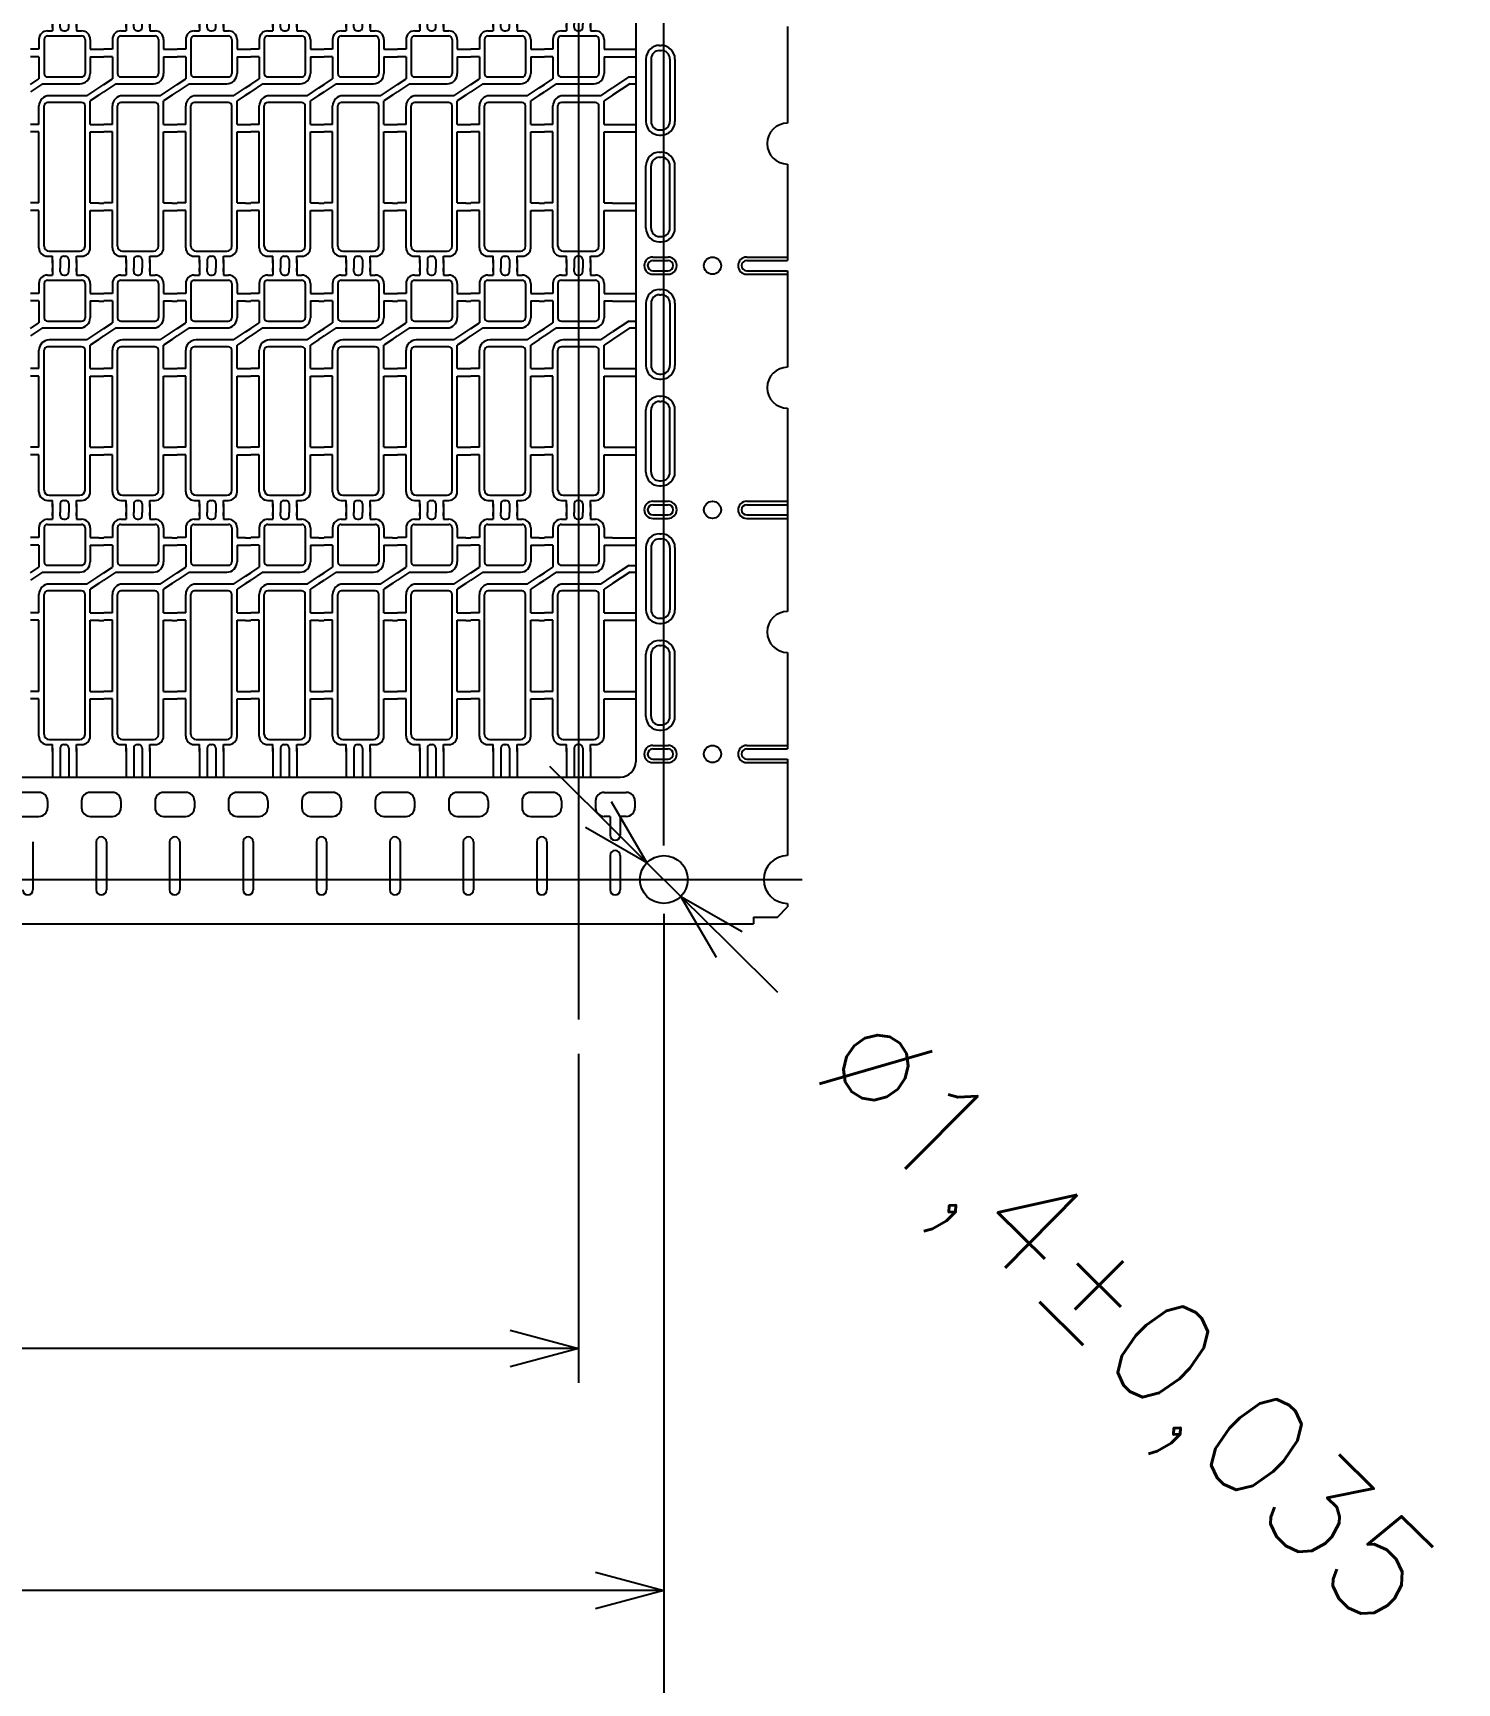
# Model space of a CAD drawing. Header units: millimetres. Extents: x -992 to 1678, y 128 to 1331.
# Drawn here: x -678.65 to -636.95, y 1184.92 to 1233.23 of the extents above; entities that cross this region are included whole.
import ezdxf

# ---------------------------------------------------------------- set-up
doc = ezdxf.new("R2010")
doc.units = ezdxf.units.MM
doc.header["$PDMODE"] = 3
doc.header["$PDSIZE"] = -1
doc.linetypes.add('CENTER', pattern=[10.16, 6.35, -1.27, 1.27, -1.27])
doc.linetypes.add('HIDDEN', pattern=[1.905, 1.27, -0.635])
doc.layers.get('DEFPOINTS').update_dxf_attribs({"color": 10})
for name, color, linetype in [('1', 3, 'Continuous'), ('3', 3, 'Continuous'), ('b etching', 1, 'Continuous'), ('CEN', 8, 'CENTER'), ('DIM', 7, 'Continuous'), ('HID', 1, 'HIDDEN')]:
    doc.layers.add(name, color=color, linetype=linetype)
doc.styles.add('SIMPLEX', font='simplex')
doc.styles.get("Standard").update_dxf_attribs({"font": 'txt.shx', "bigfont": 'chineset.shx'})
doc.dimstyles.new('ISO-25', dxfattribs={"dimtxt": 2.5, "dimasz": 2.5, "dimexe": 1.25, "dimexo": 0.625, "dimtad": 1, "dimtxsty": 'Standard', "dimcen": 2.5, "dimadec": 0, "dimazin": 0, "dimtfac": 1, "dimtmove": 0, "dimatfit": 3, "dimfxl": 1, "dimarcsym": 0})

# ---------------------------------------------------------------- blocks, each defined once
blk = doc.blocks.new('_OPEN30')
at = {"color": 0, "linetype": 'ByBlock'}
for p, q in [((-1, 0.268), (0, 0)), ((0, 0), (-1, -0.268)), ((0, 0), (-1, 0))]:
    blk.add_line(p, q, dxfattribs=at)
blk = doc.blocks.new('*D109')
at = {"layer": 'DEFPOINTS', "color": 0, "transparency": 16777216}
for p in [(-714.624, 1208.444), (-660.174, 1208.444), (-660.174, 1187.624)]:
    blk.add_point(p, dxfattribs=at)
at = {"layer": 'DIM', "color": 0, "lineweight": -2, "transparency": 16777216}
for p, q in [((-714.624, 1207.444), (-714.624, 1186.624)), ((-660.174, 1207.444), (-660.174, 1186.624)), ((-712.624, 1187.624), (-694.899, 1187.624)), ((-662.174, 1187.624), (-679.899, 1187.624))]:
    blk.add_line(p, q, dxfattribs=at)
at = {"layer": 'DIM', "color": 0, "lineweight": -2, "transparency": 16777216, "xscale": 2, "yscale": 2, "zscale": 2, "rotation": 180}
blk.add_blockref('_OPEN30', (-714.624, 1187.624), dxfattribs=at)
at = {"layer": 'DIM', "color": 0, "lineweight": -2, "transparency": 16777216, "xscale": 2, "yscale": 2, "zscale": 2}
blk.add_blockref('_OPEN30', (-660.174, 1187.624), dxfattribs=at)
at = {"layer": 'DIM', "color": 0, "transparency": 16777216, "insert": (-687.399, 1187.624), "char_height": 3, "attachment_point": 5, "style": 'SIMPLEX'}
blk.add_mtext('54,45', dxfattribs=at)
blk = doc.blocks.new('*D111')
at = {"layer": 'DEFPOINTS', "color": 0, "transparency": 16777216}
for p in [(-712.124, 1204.344), (-662.674, 1204.344), (-662.674, 1194.711)]:
    blk.add_point(p, dxfattribs=at)
at = {"layer": 'DIM', "color": 0, "lineweight": -2, "transparency": 16777216}
for p, q in [((-712.124, 1203.344), (-712.124, 1193.711)), ((-662.674, 1203.344), (-662.674, 1193.711)), ((-710.124, 1194.711), (-694.899, 1194.711)), ((-664.674, 1194.711), (-679.899, 1194.711))]:
    blk.add_line(p, q, dxfattribs=at)
at = {"layer": 'DIM', "color": 0, "lineweight": -2, "transparency": 16777216, "xscale": 2, "yscale": 2, "zscale": 2, "rotation": 180}
blk.add_blockref('_OPEN30', (-712.124, 1194.711), dxfattribs=at)
at = {"layer": 'DIM', "color": 0, "lineweight": -2, "transparency": 16777216, "xscale": 2, "yscale": 2, "zscale": 2}
blk.add_blockref('_OPEN30', (-662.674, 1194.711), dxfattribs=at)
at = {"layer": 'DIM', "color": 0, "transparency": 16777216, "insert": (-687.399, 1194.711), "char_height": 3, "attachment_point": 5, "style": 'SIMPLEX'}
blk.add_mtext('49,45', dxfattribs=at)
blk = doc.blocks.new('*D120')
at = {"layer": 'DEFPOINTS', "color": 0, "transparency": 16777216}
for p in [(-660.174, 1292.825), (-718.249, 1270.144), (-660.174, 1208.444)]:
    blk.add_point(p, dxfattribs=at)
at = {"layer": 'DIM', "color": 0, "lineweight": -2, "transparency": 16777216}
for p, q in [((-718.249, 1271.144), (-718.249, 1293.825)), ((-660.174, 1209.444), (-660.174, 1293.825)), ((-716.249, 1292.825), (-698.14, 1292.825)), ((-662.174, 1292.825), (-680.283, 1292.825))]:
    blk.add_line(p, q, dxfattribs=at)
at = {"layer": 'DIM', "color": 0, "lineweight": -2, "transparency": 16777216, "xscale": 2, "yscale": 2, "zscale": 2, "rotation": 180}
blk.add_blockref('_OPEN30', (-718.249, 1292.825), dxfattribs=at)
at = {"layer": 'DIM', "color": 0, "lineweight": -2, "transparency": 16777216, "xscale": 2, "yscale": 2, "zscale": 2}
blk.add_blockref('_OPEN30', (-660.174, 1292.825), dxfattribs=at)
at = {"layer": 'DIM', "color": 0, "transparency": 16777216, "insert": (-689.211, 1292.825), "char_height": 3, "attachment_point": 5, "style": 'SIMPLEX'}
blk.add_mtext('58,075', dxfattribs=at)
blk = doc.blocks.new('*D122')
at = {"layer": 'DEFPOINTS', "color": 0, "transparency": 16777216}
for p in [(-899.724, 1208.444), (-660.174, 1208.444), (-899.724, 1170.747)]:
    blk.add_point(p, dxfattribs=at)
at = {"layer": 'DIM', "color": 0, "lineweight": -2, "transparency": 16777216}
for p, q in [((-899.724, 1207.444), (-899.724, 1169.747)), ((-660.174, 1207.444), (-660.174, 1169.747)), ((-897.724, 1170.747), (-788.877, 1170.747)), ((-662.174, 1170.747), (-771.02, 1170.747))]:
    blk.add_line(p, q, dxfattribs=at)
at = {"layer": 'DIM', "color": 0, "lineweight": -2, "transparency": 16777216, "xscale": 2, "yscale": 2, "zscale": 2, "rotation": 180}
blk.add_blockref('_OPEN30', (-899.724, 1170.747), dxfattribs=at)
at = {"layer": 'DIM', "color": 0, "lineweight": -2, "transparency": 16777216, "xscale": 2, "yscale": 2, "zscale": 2}
blk.add_blockref('_OPEN30', (-660.174, 1170.747), dxfattribs=at)
at = {"layer": 'DIM', "color": 0, "transparency": 16777216, "insert": (-779.949, 1170.747), "char_height": 3, "attachment_point": 5, "style": 'SIMPLEX'}
blk.add_mtext('239,55', dxfattribs=at)
blk = doc.blocks.new('*D129')
at = {"layer": 'DEFPOINTS', "color": 0, "transparency": 16777216}
for p in [(-660.671, 1208.937), (-659.676, 1207.951)]:
    blk.add_point(p, dxfattribs=at)
at = {"layer": 'DIM', "color": 0, "lineweight": -2, "transparency": 16777216}
for p, q in [((-662.092, 1210.344), (-663.513, 1211.752)), ((-660.671, 1208.937), (-659.676, 1207.951)), ((-656.835, 1205.136), (-658.256, 1206.544))]:
    blk.add_line(p, q, dxfattribs=at)
at = {"layer": 'DIM', "color": 0, "lineweight": -2, "transparency": 16777216, "xscale": 2, "yscale": 2, "zscale": 2}
for p, rotation in [((-660.671, 1208.937), 315.2677615486787), ((-659.676, 1207.951), 135.2677615486787)]:
    blk.add_blockref('_OPEN30', p, dxfattribs=dict(at, rotation=rotation))
at = {"layer": 'DIM', "color": 0, "transparency": 16777216, "insert": (-646.889, 1195.283), "char_height": 3, "attachment_point": 5, "rotation": 315.2678, "style": 'SIMPLEX'}
blk.add_mtext('∅1,4±0,035', dxfattribs=at)
blk = doc.blocks.new('e2')
at = {"layer": 'b etching', "linetype": 'ByBlock'}
for p, q in [((-947.308, 906.131), (-947.308, 905.131)), ((-947.208, 906.231), (-946.208, 906.231)), ((-946.108, 906.131), (-946.108, 905.131)), ((-947.208, 905.031), (-946.208, 905.031)), ((-947.308, 900.081), (-947.308, 904.181)), ((-946.208, 904.281), (-947.208, 904.281)), ((-946.108, 900.081), (-946.108, 904.181)), ((-947.158, 899.931), (-946.258, 899.931))]:
    blk.add_line(p, q, dxfattribs=at)
for centre, radius, start, end in [((-947.208, 906.131), 0.1, 90, 180), ((-946.208, 906.131), 0.1, 360, 90), ((-947.208, 905.131), 0.1, 180, 270), ((-946.208, 905.131), 0.1, 270, 360), ((-947.208, 904.181), 0.1, 90, 180), ((-946.208, 904.181), 0.1, 0, 90), ((-947.158, 900.081), 0.15, 180, 270), ((-946.258, 900.081), 0.15, 270, 0)]:
    blk.add_arc(centre, radius, start, end, dxfattribs=at)
blk = doc.blocks.new('e1')
at = {"layer": '1', "linetype": 'ByBlock'}
for p, q in [((-947.208, 906.381), (-947.058, 906.381)), ((-946.833, 906.481), (-946.833, 906.581)), ((-946.733, 906.381), (-946.683, 906.381)), ((-946.583, 906.481), (-946.583, 906.581)), ((-947.708, 904.814), (-947.458, 904.981)), ((-947.358, 904.831), (-947.708, 904.597)), ((-946.058, 904.481), (-945.708, 904.714)), ((-945.708, 904.497), (-945.958, 904.331)), ((-947.208, 899.781), (-947.058, 899.781)), ((-946.833, 899.681), (-946.833, 899.581)), ((-946.733, 899.781), (-946.683, 899.781)), ((-946.583, 899.681), (-946.583, 899.581))]:
    blk.add_line(p, q, dxfattribs=at)
at = {"layer": '1'}
for p, q in [((-947.058, 906.581), (-947.058, 906.481)), ((-947.058, 906.481), (-947.058, 906.581)), ((-947.058, 906.581), (-947.058, 906.381)), ((-946.358, 906.581), (-946.358, 906.481)), ((-946.358, 906.481), (-946.358, 906.581)), ((-946.358, 906.581), (-946.358, 906.381)), ((-946.358, 906.381), (-946.208, 906.381)), ((-947.458, 906.131), (-947.458, 905.841)), ((-945.958, 906.131), (-945.958, 905.841)), ((-947.458, 905.841), (-947.708, 905.841)), ((-947.458, 905.621), (-947.708, 905.621)), ((-947.458, 905.621), (-947.458, 904.981)), ((-945.958, 905.841), (-945.708, 905.841)), ((-945.958, 905.621), (-945.958, 905.131)), ((-945.958, 905.621), (-945.708, 905.621)), ((-947.358, 904.831), (-946.258, 904.831)), ((-946.058, 904.481), (-947.158, 904.481)), ((-947.458, 903.641), (-947.458, 904.181)), ((-945.958, 903.641), (-945.958, 904.331)), ((-947.458, 903.641), (-947.708, 903.641)), ((-945.958, 903.641), (-945.708, 903.641)), ((-947.458, 903.421), (-947.708, 903.421)), ((-947.458, 901.341), (-947.458, 903.421)), ((-945.958, 901.341), (-945.958, 903.421)), ((-945.958, 903.421), (-945.708, 903.421)), ((-947.458, 901.341), (-947.708, 901.341)), ((-947.458, 901.121), (-947.708, 901.121)), ((-947.458, 900.031), (-947.458, 901.121)), ((-945.958, 901.341), (-945.708, 901.341)), ((-945.958, 900.031), (-945.958, 901.121)), ((-945.958, 901.121), (-945.708, 901.121)), ((-947.058, 899.581), (-947.058, 899.781)), ((-947.058, 899.581), (-947.058, 899.681)), ((-947.058, 899.681), (-947.058, 899.581)), ((-946.358, 899.781), (-946.208, 899.781)), ((-946.358, 899.581), (-946.358, 899.781)), ((-946.358, 899.581), (-946.358, 899.681)), ((-946.358, 899.681), (-946.358, 899.581))]:
    blk.add_line(p, q, dxfattribs=at)
for centre, radius, start, end in [((-947.208, 906.131), 0.25, 90, 180), ((-946.208, 906.131), 0.25, 0, 90), ((-946.258, 905.131), 0.3, 270, 0), ((-947.158, 904.181), 0.3, 90, 180), ((-947.208, 900.031), 0.25, 180, 270), ((-946.208, 900.031), 0.25, 270, 0)]:
    blk.add_arc(centre, radius, start, end, dxfattribs=at)
at = {"layer": '1', "linetype": 'ByBlock'}
for centre, start, end in [((-946.733, 906.481), 180, 270), ((-946.683, 906.481), 270, 0), ((-946.733, 899.681), 90, 180), ((-946.683, 899.681), 0, 90)]:
    blk.add_arc(centre, 0.1, start, end, dxfattribs=at)
blk = doc.blocks.new('TOP')
at = {"layer": '1', "linetype": 'ByBlock'}
for p, q in [((-895.149, 911.326), (-894.999, 911.326)), ((-895.149, 911.106), (-894.999, 911.106)), ((-895.149, 910.2), (-894.999, 910.3)), ((-895.149, 909.983), (-894.999, 910.083)), ((-895.149, 909.126), (-894.999, 909.126)), ((-895.149, 908.906), (-894.999, 908.906)), ((-895.149, 906.826), (-894.999, 906.826)), ((-895.149, 906.606), (-894.999, 906.606)), ((-896.499, 905.066), (-896.499, 904.916)), ((-896.274, 905.066), (-896.274, 904.916)), ((-896.024, 905.066), (-896.024, 904.916)), ((-895.799, 905.066), (-895.799, 904.916))]:
    blk.add_line(p, q, dxfattribs=at)
blk = doc.blocks.new('111')
at = {"layer": '1', "linetype": 'ByBlock'}
for p, q in [((-415.593, 929.351), (-415.593, 930.101)), ((-415.368, 929.351), (-415.368, 930.101)), ((-415.368, 930.101), (-415.118, 930.101)), ((-415.118, 929.351), (-415.118, 930.101)), ((-414.893, 930.101), (-413.443, 930.101)), ((-414.893, 929.351), (-414.893, 930.101))]:
    blk.add_line(p, q, dxfattribs=at)
blk = doc.blocks.new('222')
at = {"layer": '1', "linetype": 'ByBlock'}
for p, q in [((-364.793, 928.391), (-364.118, 928.391)), ((-364.118, 928.391), (-364.118, 927.801)), ((-364.318, 927.801), (-364.793, 927.485)), ((-364.318, 927.801), (-364.118, 927.801)), ((-364.293, 927.601), (-364.793, 927.268)), ((-364.293, 927.601), (-364.118, 927.601)), ((-364.118, 927.601), (-364.118, 926.411)), ((-364.793, 926.411), (-364.118, 926.411)), ((-364.793, 926.191), (-364.118, 926.191)), ((-364.118, 926.191), (-364.118, 924.111)), ((-364.793, 924.111), (-364.118, 924.111)), ((-364.793, 923.891), (-364.118, 923.891)), ((-364.118, 923.891), (-364.118, 921.461)), ((-366.143, 922.351), (-366.143, 922.201)), ((-365.918, 922.351), (-365.918, 922.201)), ((-365.668, 922.351), (-365.668, 922.201)), ((-365.443, 922.351), (-365.443, 922.201)), ((-364.793, 921.461), (-364.118, 921.461))]:
    blk.add_line(p, q, dxfattribs=at)

msp = doc.modelspace()

# ---------------------------------------------------------------- linework, layer by layer
at = {"layer": '1', "linetype": 'ByBlock'}
for p, q in [((-656.5486804, 1233.41894821), (-656.5486804, 1230.59394821)), ((-656.5486804, 1229.39394821), (-656.5486804, 1226.56894821)), ((-656.5486804, 1226.26894821), (-656.5486804, 1223.44394821)), ((-656.5486804, 1222.24394821), (-656.5486804, 1216.29394821)), ((-661.6736804, 1218.23394821), (-660.9986804, 1218.23394821)), ((-660.9986804, 1218.23394821), (-660.9986804, 1217.64394821)), ((-661.1986804, 1217.64394821), (-661.6736804, 1217.32728155)), ((-661.1986804, 1217.64394821), (-660.9986804, 1217.64394821)), ((-661.1736804, 1217.44394821), (-661.6736804, 1217.11061488)), ((-661.1736804, 1217.44394821), (-660.9986804, 1217.44394821)), ((-660.9986804, 1217.44394821), (-660.9986804, 1216.25394821)), ((-661.6736804, 1216.25394821), (-660.9986804, 1216.25394821)), ((-661.6736804, 1216.03394821), (-660.9986804, 1216.03394821)), ((-660.9986804, 1216.03394821), (-660.9986804, 1213.95394821)), ((-656.5486804, 1215.09394821), (-656.5486804, 1212.26894821)), ((-661.6736804, 1213.95394821), (-660.9986804, 1213.95394821)), ((-661.6736804, 1213.73394821), (-660.9986804, 1213.73394821)), ((-660.9986804, 1213.73394821), (-660.9986804, 1211.89394821)), ((-663.0236804, 1212.19394821), (-663.0236804, 1212.04394821)), ((-662.7986804, 1212.19394821), (-662.7986804, 1212.04394821)), ((-662.5486804, 1212.19394821), (-662.5486804, 1212.04394821)), ((-662.3236804, 1212.19394821), (-662.3236804, 1212.04394821)), ((-656.5486804, 1211.96894821), (-656.5486804, 1209.14394821)), ((-662.3236804, 1211.44394821), (-661.4486804, 1211.44394821)), ((-678.4736804, 1210.99394821), (-679.1236804, 1210.99394821)), ((-676.3236804, 1210.99394821), (-676.9736804, 1210.99394821)), ((-674.1736804, 1210.99394821), (-674.8236804, 1210.99394821)), ((-672.0236804, 1210.99394821), (-672.6736804, 1210.99394821)), ((-669.8736804, 1210.99394821), (-670.5236804, 1210.99394821)), ((-667.7236804, 1210.99394821), (-668.3736804, 1210.99394821)), ((-665.5736804, 1210.99394821), (-666.2236804, 1210.99394821)), ((-663.4236804, 1210.99394821), (-664.0736804, 1210.99394821)), ((-661.9236804, 1210.99394821), (-661.2736804, 1210.99394821)), ((-678.2236804, 1210.74394821), (-678.2236804, 1210.54394821)), ((-677.2236804, 1210.74394821), (-677.2236804, 1210.54394821)), ((-676.0736804, 1210.74394821), (-676.0736804, 1210.54394821)), ((-675.0736804, 1210.74394821), (-675.0736804, 1210.54394821)), ((-673.9236804, 1210.74394821), (-673.9236804, 1210.54394821)), ((-672.9236804, 1210.74394821), (-672.9236804, 1210.54394821)), ((-671.7736804, 1210.74394821), (-671.7736804, 1210.54394821)), ((-670.7736804, 1210.74394821), (-670.7736804, 1210.54394821)), ((-669.6236804, 1210.74394821), (-669.6236804, 1210.54394821)), ((-668.6236804, 1210.74394821), (-668.6236804, 1210.54394821)), ((-667.4736804, 1210.74394821), (-667.4736804, 1210.54394821)), ((-666.4736804, 1210.74394821), (-666.4736804, 1210.54394821)), ((-665.3236804, 1210.74394821), (-665.3236804, 1210.54394821)), ((-664.3236804, 1210.74394821), (-664.3236804, 1210.54394821)), ((-663.1736804, 1210.74394821), (-663.1736804, 1210.54394821)), ((-662.1736804, 1210.74394821), (-662.1736804, 1210.54394821)), ((-661.0236804, 1210.74394821), (-661.0236804, 1210.54394821)), ((-656.8486804, 1207.34394821), (-656.5486804, 1207.64394821)), ((-656.5486804, 1207.74394821), (-656.5486804, 1207.64394821)), ((-687.3986804, 1207.14394821), (-657.5486804, 1207.14394821)), ((-662.0486804, 1207.14394821), (-657.5486804, 1207.14394821))]:
    msp.add_line(p, q, dxfattribs=at)
at = {"layer": '1'}
for p, q in [((-660.2986804, 1232.71894821), (-660.2486804, 1232.71894821)), ((-660.5486804, 1232.46894821), (-660.5486804, 1230.64394821)), ((-659.9986804, 1232.46894821), (-659.9986804, 1230.64394821)), ((-660.2986804, 1230.39394821), (-660.2486804, 1230.39394821)), ((-660.5486804, 1227.51894821), (-660.5486804, 1229.34394821)), ((-660.2986804, 1229.59394821), (-660.2486804, 1229.59394821)), ((-659.9986804, 1227.51894821), (-659.9986804, 1229.34394821)), ((-660.2986804, 1227.26894821), (-660.2486804, 1227.26894821)), ((-660.4986804, 1226.56894821), (-660.0486804, 1226.56894821)), ((-660.4986804, 1226.56894821), (-660.0486804, 1226.56894821)), ((-660.4986804, 1226.26894821), (-660.0486804, 1226.26894821)), ((-660.4986804, 1226.26894821), (-660.0486804, 1226.26894821)), ((-657.7486804, 1226.56894821), (-656.5486804, 1226.56894821)), ((-657.7486804, 1226.26894821), (-656.5486804, 1226.26894821)), ((-660.5486804, 1225.31894821), (-660.5486804, 1223.49394821)), ((-660.2986804, 1225.56894821), (-660.2486804, 1225.56894821)), ((-659.9986804, 1225.31894821), (-659.9986804, 1223.49394821)), ((-660.2986804, 1223.24394821), (-660.2486804, 1223.24394821)), ((-660.2986804, 1222.44394821), (-660.2486804, 1222.44394821)), ((-660.5486804, 1220.36894821), (-660.5486804, 1222.19394821)), ((-659.9986804, 1220.36894821), (-659.9986804, 1222.19394821)), ((-660.2986804, 1220.11894821), (-660.2486804, 1220.11894821)), ((-660.4986804, 1219.41894821), (-660.0486804, 1219.41894821)), ((-660.4986804, 1219.41894821), (-660.0486804, 1219.41894821)), ((-660.4986804, 1219.11894821), (-660.0486804, 1219.11894821)), ((-660.4986804, 1219.11894821), (-660.0486804, 1219.11894821)), ((-657.7486804, 1219.41894821), (-656.5486804, 1219.41894821)), ((-657.7486804, 1219.11894821), (-656.5486804, 1219.11894821)), ((-660.5486804, 1218.16894821), (-660.5486804, 1216.34394821)), ((-660.2986804, 1218.41894821), (-660.2486804, 1218.41894821)), ((-659.9986804, 1218.16894821), (-659.9986804, 1216.34394821)), ((-660.2986804, 1216.09394821), (-660.2486804, 1216.09394821)), ((-660.2986804, 1215.29394821), (-660.2486804, 1215.29394821)), ((-660.5486804, 1213.21894821), (-660.5486804, 1215.04394821)), ((-659.9986804, 1213.21894821), (-659.9986804, 1215.04394821)), ((-660.2986804, 1212.96894821), (-660.2486804, 1212.96894821)), ((-660.4986804, 1212.26894821), (-660.0486804, 1212.26894821)), ((-660.4986804, 1212.26894821), (-660.0486804, 1212.26894821)), ((-657.7486804, 1212.26894821), (-656.5486804, 1212.26894821)), ((-660.4986804, 1211.96894821), (-660.0486804, 1211.96894821)), ((-660.4986804, 1211.96894821), (-660.0486804, 1211.96894821)), ((-657.7486804, 1211.96894821), (-656.5486804, 1211.96894821)), ((-679.1236804, 1210.29394821), (-678.4736804, 1210.29394821)), ((-676.9736804, 1210.29394821), (-676.3236804, 1210.29394821)), ((-674.8236804, 1210.29394821), (-674.1736804, 1210.29394821)), ((-672.6736804, 1210.29394821), (-672.0236804, 1210.29394821)), ((-670.5236804, 1210.29394821), (-669.8736804, 1210.29394821)), ((-668.3736804, 1210.29394821), (-667.7236804, 1210.29394821)), ((-666.2236804, 1210.29394821), (-665.5736804, 1210.29394821)), ((-664.0736804, 1210.29394821), (-663.4236804, 1210.29394821)), ((-661.7486804, 1210.29394821), (-661.9236804, 1210.29394821)), ((-661.7486804, 1210.29394821), (-661.7486804, 1209.74394821)), ((-661.2736804, 1210.29394821), (-661.4486804, 1210.29394821)), ((-661.4486804, 1210.29394821), (-661.4486804, 1209.74394821)), ((-678.6486804, 1209.54394821), (-678.6486804, 1208.14394821)), ((-676.7986804, 1209.54394821), (-676.7986804, 1208.14394821)), ((-676.4986804, 1209.54394821), (-676.4986804, 1208.14394821)), ((-674.6486804, 1209.54394821), (-674.6486804, 1208.14394821)), ((-674.3486804, 1209.54394821), (-674.3486804, 1208.14394821)), ((-672.4986804, 1209.54394821), (-672.4986804, 1208.14394821)), ((-672.1986804, 1209.54394821), (-672.1986804, 1208.14394821)), ((-670.3486804, 1209.54394821), (-670.3486804, 1208.14394821)), ((-670.0486804, 1209.54394821), (-670.0486804, 1208.14394821)), ((-668.1986804, 1209.54394821), (-668.1986804, 1208.14394821)), ((-667.8986804, 1209.54394821), (-667.8986804, 1208.14394821)), ((-666.0486804, 1209.54394821), (-666.0486804, 1208.14394821)), ((-665.7486804, 1209.54394821), (-665.7486804, 1208.14394821)), ((-663.8986804, 1209.54394821), (-663.8986804, 1208.14394821)), ((-663.5986804, 1209.54394821), (-663.5986804, 1208.14394821)), ((-661.7486804, 1209.14394821), (-661.7486804, 1208.14394821)), ((-661.4486804, 1209.14394821), (-661.4486804, 1208.14394821)), ((-657.5486804, 1207.34394821), (-656.8486804, 1207.34394821)), ((-657.5486804, 1207.34394821), (-657.5486804, 1207.14394821)), ((-657.5486804, 1207.34394821), (-656.8486804, 1207.34394821)), ((-657.5486804, 1207.34394821), (-657.5486804, 1207.14394821))]:
    msp.add_line(p, q, dxfattribs=at)
for centre, radius in [((-658.7486804, 1226.41894821), 0.25), ((-658.7486804, 1226.41894821), 0.25), ((-658.7486804, 1219.26894821), 0.25), ((-658.7486804, 1219.26894821), 0.25), ((-658.7486804, 1212.11894821), 0.25), ((-658.7486804, 1212.11894821), 0.25), ((-660.1736804, 1208.44394821), 0.7)]:
    msp.add_circle(centre, radius, dxfattribs=at)
for centre, radius, start, end in [((-660.2986804, 1232.46894821), 0.25, 90, 180), ((-660.2486804, 1232.46894821), 0.25, 0, 90), ((-660.2986804, 1230.64394821), 0.25, 180, 270), ((-660.2486804, 1230.64394821), 0.25, 270, 0), ((-656.5486804, 1229.99394821), 0.6, 90, 270), ((-660.2986804, 1229.34394821), 0.25, 90, 180), ((-660.2486804, 1229.34394821), 0.25, 360, 90), ((-660.2986804, 1227.51894821), 0.25, 180, 270), ((-660.2486804, 1227.51894821), 0.25, 270, 360), ((-660.4986804, 1226.41894821), 0.15, 90, 270), ((-660.4986804, 1226.41894821), 0.15, 90, 270), ((-660.0486804, 1226.41894821), 0.15, 270, 90), ((-660.0486804, 1226.41894821), 0.15, 270, 90), ((-657.7486804, 1226.41894821), 0.15, 90, 270), ((-657.7486804, 1226.41894821), 0.15, 90, 270), ((-660.2986804, 1225.31894821), 0.25, 90, 180), ((-660.2486804, 1225.31894821), 0.25, 0, 90), ((-660.2986804, 1223.49394821), 0.25, 180, 270), ((-660.2486804, 1223.49394821), 0.25, 270, 0), ((-656.5486804, 1222.84394821), 0.6, 90, 270), ((-660.2986804, 1222.19394821), 0.25, 90, 180), ((-660.2486804, 1222.19394821), 0.25, 360, 90), ((-660.2986804, 1220.36894821), 0.25, 180, 270), ((-660.2486804, 1220.36894821), 0.25, 270, 360), ((-660.4986804, 1219.26894821), 0.15, 90, 270), ((-660.4986804, 1219.26894821), 0.15, 90, 270), ((-660.0486804, 1219.26894821), 0.15, 270, 90), ((-660.0486804, 1219.26894821), 0.15, 270, 90), ((-657.7486804, 1219.26894821), 0.15, 90, 270), ((-657.7486804, 1219.26894821), 0.15, 90, 270), ((-660.2986804, 1218.16894821), 0.25, 90, 180), ((-660.2486804, 1218.16894821), 0.25, 0, 90), ((-660.2986804, 1216.34394821), 0.25, 180, 270), ((-660.2486804, 1216.34394821), 0.25, 270, 0), ((-656.5486804, 1215.69394821), 0.6, 90, 270), ((-660.2986804, 1215.04394821), 0.25, 90, 180), ((-660.2486804, 1215.04394821), 0.25, 360, 90), ((-660.2986804, 1213.21894821), 0.25, 180, 270), ((-660.2486804, 1213.21894821), 0.25, 270, 360), ((-660.4986804, 1212.11894821), 0.15, 90, 270), ((-660.4986804, 1212.11894821), 0.15, 90, 270), ((-660.0486804, 1212.11894821), 0.15, 270, 90), ((-660.0486804, 1212.11894821), 0.15, 270, 90), ((-657.7486804, 1212.11894821), 0.15, 90, 270), ((-657.7486804, 1212.11894821), 0.15, 90, 270), ((-676.6486804, 1209.54394821), 0.15, 0, 180), ((-674.4986804, 1209.54394821), 0.15, 0, 180), ((-672.3486804, 1209.54394821), 0.15, 0, 180), ((-670.1986804, 1209.54394821), 0.15, 0, 180), ((-668.0486804, 1209.54394821), 0.15, 0, 180), ((-665.8986804, 1209.54394821), 0.15, 0, 180), ((-663.7486804, 1209.54394821), 0.15, 0, 180), ((-661.5986804, 1209.74394821), 0.15, 180, 0), ((-661.5986804, 1209.14394821), 0.15, 0, 180), ((-656.5486804, 1208.44394821), 0.7, 90, 270), ((-656.5486804, 1208.44394821), 0.7, 90.000000002, 270), ((-678.7986804, 1208.14394821), 0.15, 180, 0), ((-676.6486804, 1208.14394821), 0.15, 180, 0), ((-674.4986804, 1208.14394821), 0.15, 180, 0), ((-672.3486804, 1208.14394821), 0.15, 180, 0), ((-670.1986804, 1208.14394821), 0.15, 180, 0), ((-668.0486804, 1208.14394821), 0.15, 180, 0), ((-665.8986804, 1208.14394821), 0.15, 180, 0), ((-663.7486804, 1208.14394821), 0.15, 180, 0), ((-661.5986804, 1208.14394821), 0.15, 180, 0)]:
    msp.add_arc(centre, radius, start, end, dxfattribs=at)
at = {"layer": '1', "linetype": 'ByBlock'}
for centre, radius, start, end in [((-661.4486804, 1211.89394821), 0.45, 270, 0), ((-678.4736804, 1210.74394821), 0.25, 360, 90), ((-676.9736804, 1210.74394821), 0.25, 90, 180), ((-676.3236804, 1210.74394821), 0.25, 360, 90), ((-674.8236804, 1210.74394821), 0.25, 90, 180), ((-674.1736804, 1210.74394821), 0.25, 360, 90), ((-672.6736804, 1210.74394821), 0.25, 90, 180), ((-672.0236804, 1210.74394821), 0.25, 360, 90), ((-670.5236804, 1210.74394821), 0.25, 90, 180), ((-669.8736804, 1210.74394821), 0.25, 360, 90), ((-668.3736804, 1210.74394821), 0.25, 90, 180), ((-667.7236804, 1210.74394821), 0.25, 360, 90), ((-666.2236804, 1210.74394821), 0.25, 90, 180), ((-665.5736804, 1210.74394821), 0.25, 360, 90), ((-664.0736804, 1210.74394821), 0.25, 90, 180), ((-663.4236804, 1210.74394821), 0.25, 360, 90), ((-661.9236804, 1210.74394821), 0.25, 90, 180), ((-661.2736804, 1210.74394821), 0.25, 0, 90), ((-678.4736804, 1210.54394821), 0.25, 270, 360), ((-676.9736804, 1210.54394821), 0.25, 180, 270), ((-676.3236804, 1210.54394821), 0.25, 270, 360), ((-674.8236804, 1210.54394821), 0.25, 180, 270), ((-674.1736804, 1210.54394821), 0.25, 270, 360), ((-672.6736804, 1210.54394821), 0.25, 180, 270), ((-672.0236804, 1210.54394821), 0.25, 270, 360), ((-670.5236804, 1210.54394821), 0.25, 180, 270), ((-669.8736804, 1210.54394821), 0.25, 270, 360), ((-668.3736804, 1210.54394821), 0.25, 180, 270), ((-667.7236804, 1210.54394821), 0.25, 270, 360), ((-666.2236804, 1210.54394821), 0.25, 180, 270), ((-665.5736804, 1210.54394821), 0.25, 270, 360), ((-664.0736804, 1210.54394821), 0.25, 180, 270), ((-663.4236804, 1210.54394821), 0.25, 270, 360), ((-661.9236804, 1210.54394821), 0.25, 180, 270), ((-661.2736804, 1210.54394821), 0.25, 270, 0)]:
    msp.add_arc(centre, radius, start, end, dxfattribs=at)
at = {"layer": '3', "linetype": 'ByBlock'}
for p, q in [((-663.0236804, 1212.19394821), (-663.0236804, 1211.44394821)), ((-662.7986804, 1212.19394821), (-662.7986804, 1211.44394821)), ((-662.5486804, 1212.19394821), (-662.5486804, 1211.44394821)), ((-662.3236804, 1212.19394821), (-662.3236804, 1211.44394821)), ((-662.7986804, 1211.44394821), (-662.5486804, 1211.44394821))]:
    msp.add_line(p, q, dxfattribs=at)
at = {"layer": 'CEN', "linetype": 'ByBlock'}
for p, q in [((-662.6736804, 1270.54394821), (-662.6736804, 1204.34394821)), ((-904.7736804, 1208.44394821), (-656.1236804, 1208.44394821))]:
    msp.add_line(p, q, dxfattribs=at)
at = {"layer": 'HID', "linetype": 'ByBlock'}
for p, q in [((-660.9986804, 1262.39394821), (-660.9986804, 1211.89394821)), ((-660.2986804, 1232.86894821), (-660.2486804, 1232.86894821)), ((-660.6986804, 1232.46894821), (-660.6986804, 1230.64394821)), ((-659.8486804, 1232.46894821), (-659.8486804, 1230.64394821)), ((-660.2986804, 1230.24394821), (-660.2486804, 1230.24394821)), ((-660.2986804, 1229.74394821), (-660.2486804, 1229.74394821)), ((-660.6986804, 1227.51894821), (-660.6986804, 1229.34394821)), ((-659.8486804, 1227.51894821), (-659.8486804, 1229.34394821)), ((-660.2986804, 1227.11894821), (-660.2486804, 1227.11894821)), ((-660.4986804, 1226.66894821), (-660.0486804, 1226.66894821)), ((-657.7486804, 1226.66894821), (-656.5486804, 1226.66894821)), ((-660.4986804, 1226.16894821), (-660.0486804, 1226.16894821)), ((-657.7486804, 1226.16894821), (-656.5486804, 1226.16894821)), ((-660.6986804, 1225.31894821), (-660.6986804, 1223.49394821)), ((-660.2986804, 1225.71894821), (-660.2486804, 1225.71894821)), ((-659.8486804, 1225.31894821), (-659.8486804, 1223.49394821)), ((-660.2986804, 1223.09394821), (-660.2486804, 1223.09394821)), ((-660.2986804, 1222.59394821), (-660.2486804, 1222.59394821)), ((-660.6986804, 1220.36894821), (-660.6986804, 1222.19394821)), ((-659.8486804, 1220.36894821), (-659.8486804, 1222.19394821)), ((-660.2986804, 1219.96894821), (-660.2486804, 1219.96894821)), ((-660.4986804, 1219.51894821), (-660.0486804, 1219.51894821)), ((-657.7486804, 1219.51894821), (-656.5486804, 1219.51894821)), ((-660.4986804, 1219.01894821), (-660.0486804, 1219.01894821)), ((-657.7486804, 1219.01894821), (-656.5486804, 1219.01894821)), ((-660.2986804, 1218.56894821), (-660.2486804, 1218.56894821)), ((-660.6986804, 1218.16894821), (-660.6986804, 1216.34394821)), ((-659.8486804, 1218.16894821), (-659.8486804, 1216.34394821)), ((-660.2986804, 1215.94394821), (-660.2486804, 1215.94394821)), ((-660.2986804, 1215.44394821), (-660.2486804, 1215.44394821)), ((-660.6986804, 1213.21894821), (-660.6986804, 1215.04394821)), ((-659.8486804, 1213.21894821), (-659.8486804, 1215.04394821)), ((-660.2986804, 1212.81894821), (-660.2486804, 1212.81894821)), ((-660.4986804, 1212.36894821), (-660.0486804, 1212.36894821)), ((-657.7486804, 1212.36894821), (-656.5486804, 1212.36894821)), ((-660.4986804, 1211.86894821), (-660.0486804, 1211.86894821)), ((-657.7486804, 1211.86894821), (-656.5486804, 1211.86894821)), ((-713.3486804, 1211.44394821), (-661.4486804, 1211.44394821))]:
    msp.add_line(p, q, dxfattribs=at)
for centre, radius, start, end in [((-660.2986804, 1232.46894821), 0.4, 90, 180), ((-660.2486804, 1232.46894821), 0.4, 0, 90), ((-660.2986804, 1230.64394821), 0.4, 180, 270), ((-660.2486804, 1230.64394821), 0.4, 270, 0), ((-660.2986804, 1229.34394821), 0.4, 90, 180), ((-660.2486804, 1229.34394821), 0.4, 360, 90), ((-660.2986804, 1227.51894821), 0.4, 180, 270), ((-660.2486804, 1227.51894821), 0.4, 270, 360), ((-660.4986804, 1226.41894821), 0.25, 90, 270), ((-660.0486804, 1226.41894821), 0.25, 270, 90), ((-657.7486804, 1226.41894821), 0.25, 90, 270), ((-660.2986804, 1225.31894821), 0.4, 90, 180), ((-660.2486804, 1225.31894821), 0.4, 0, 90), ((-660.2986804, 1223.49394821), 0.4, 180, 270), ((-660.2486804, 1223.49394821), 0.4, 270, 0), ((-660.2986804, 1222.19394821), 0.4, 90, 180), ((-660.2486804, 1222.19394821), 0.4, 360, 90), ((-660.2986804, 1220.36894821), 0.4, 180, 270), ((-660.2486804, 1220.36894821), 0.4, 270, 360), ((-660.4986804, 1219.26894821), 0.25, 90, 270), ((-660.0486804, 1219.26894821), 0.25, 270, 90), ((-657.7486804, 1219.26894821), 0.25, 90, 270), ((-660.2986804, 1218.16894821), 0.4, 90, 180), ((-660.2486804, 1218.16894821), 0.4, 0, 90), ((-660.2986804, 1216.34394821), 0.4, 180, 270), ((-660.2486804, 1216.34394821), 0.4, 270, 0), ((-660.2986804, 1215.04394821), 0.4, 90, 180), ((-660.2486804, 1215.04394821), 0.4, 360, 90), ((-660.2986804, 1213.21894821), 0.4, 180, 270), ((-660.2486804, 1213.21894821), 0.4, 270, 360), ((-660.4986804, 1212.11894821), 0.25, 90, 270), ((-660.0486804, 1212.11894821), 0.25, 270, 90), ((-657.7486804, 1212.11894821), 0.25, 90, 270), ((-661.4486804, 1211.89394821), 0.45, 270, 0)]:
    msp.add_arc(centre, radius, start, end, dxfattribs=at)

# ---------------------------------------------------------------- block references
at = {"linetype": 'ByBlock'}
for name, p in [('222', (-296.88056474, 311.29258644)), ('e1', (268.98386592, 326.91326061)), ('e1', (271.13386592, 326.91326061)), ('e1', (273.28386592, 326.91326061)), ('e1', (275.43386592, 326.91326061)), ('e1', (277.58386592, 326.91326061)), ('e1', (279.73386592, 326.91326061)), ('e1', (281.88386592, 326.91326061)), ('e1', (284.03386592, 326.91326061)), ('e2', (268.98386592, 326.91326061)), ('e2', (271.13386592, 326.91326061)), ('e2', (273.28386592, 326.91326061)), ('e2', (275.43386592, 326.91326061)), ('e2', (277.58386592, 326.91326061)), ('e2', (279.73386592, 326.91326061)), ('e2', (281.88386592, 326.91326061)), ('e2', (284.03386592, 326.91326061)), ('TOP', (218.425, 321.42754633)), ('TOP', (220.575, 321.42754633)), ('TOP', (222.725, 321.42754633)), ('TOP', (224.875, 321.42754633)), ('TOP', (227.025, 321.42754633)), ('TOP', (229.175, 321.42754633)), ('TOP', (231.325, 321.42754633)), ('222', (-296.88056474, 304.14258644)), ('e1', (268.98386592, 319.76326061)), ('e1', (271.13386592, 319.76326061)), ('e1', (273.28386592, 319.76326061)), ('e1', (275.43386592, 319.76326061)), ('e1', (277.58386592, 319.76326061)), ('e1', (279.73386592, 319.76326061)), ('e1', (281.88386592, 319.76326061)), ('e1', (284.03386592, 319.76326061)), ('e2', (268.98386592, 319.76326061)), ('e2', (271.13386592, 319.76326061)), ('e2', (273.28386592, 319.76326061)), ('e2', (275.43386592, 319.76326061)), ('e2', (277.58386592, 319.76326061)), ('e2', (279.73386592, 319.76326061)), ('e2', (281.88386592, 319.76326061)), ('e2', (284.03386592, 319.76326061)), ('TOP', (218.425, 314.27754633)), ('TOP', (220.575, 314.27754633)), ('TOP', (222.725, 314.27754633)), ('TOP', (224.875, 314.27754633)), ('TOP', (227.025, 314.27754633)), ('TOP', (229.175, 314.27754633)), ('TOP', (231.325, 314.27754633)), ('222', (-296.88056474, 296.99258644)), ('e1', (268.98386592, 312.61326061)), ('e1', (271.13386592, 312.61326061)), ('e1', (273.28386592, 312.61326061)), ('e1', (275.43386592, 312.61326061)), ('e1', (277.58386592, 312.61326061)), ('e1', (279.73386592, 312.61326061)), ('e1', (281.88386592, 312.61326061)), ('e1', (284.03386592, 312.61326061)), ('e2', (268.98386592, 312.61326061)), ('e2', (271.13386592, 312.61326061)), ('e2', (273.28386592, 312.61326061)), ('e2', (275.43386592, 312.61326061)), ('e2', (277.58386592, 312.61326061)), ('e2', (279.73386592, 312.61326061)), ('e2', (281.88386592, 312.61326061)), ('e2', (284.03386592, 312.61326061)), ('TOP', (218.425, 307.12754633)), ('TOP', (220.575, 307.12754633)), ('TOP', (222.725, 307.12754633)), ('TOP', (224.875, 307.12754633)), ('TOP', (227.025, 307.12754633)), ('TOP', (229.175, 307.12754633)), ('TOP', (231.325, 307.12754633))]:
    msp.add_blockref(name, p, dxfattribs=at)
at = {"linetype": 'ByBlock', "xscale": -1, "rotation": 180}
for p in [(-264.63056474, 2141.54530999), (-262.48056474, 2141.54530999), (-260.33056474, 2141.54530999), (-258.18056474, 2141.54530999), (-256.03056474, 2141.54530999), (-253.88056474, 2141.54530999), (-251.73056474, 2141.54530999), (-249.58056474, 2141.54530999)]:
    msp.add_blockref('111', p, dxfattribs=at)

# ---------------------------------------------------------------- dimensions: what is measured, and where the dimension line sits
at = {"layer": 'DIM'}
for base, p1, p2, picture, middle in [((-660.1736803994, 1292.8245192535), (-718.2486803994, 1270.1439482137), (-660.1736803994, 1208.4439482137), '*D120', (-689.2111803994, 1292.8245192535)), ((-899.7236803994, 1170.7466517382), (-660.1736803994, 1208.4439482137), (-899.7236803994, 1208.4439482137), '*D122', (-779.9486803994, 1170.7466517382)), ((-660.1736803994, 1187.6235939516), (-714.6236803994, 1208.4439482137), (-660.1736803994, 1208.4439482137), '*D109', (-687.3986803994, 1187.6235939516)), ((-662.6736803994, 1194.7112516671), (-712.1236803994, 1204.3439482137), (-662.6736803994, 1204.3439482137), '*D111', (-687.3986803994, 1194.7112516671))]:
    dim = msp.add_linear_dim(base=base, p1=p1, p2=p2, dimstyle='ISO-25', override={"dimtxt": 3, "dimasz": 2, "dimexe": 1, "dimexo": 1, "dimgap": 1.5, "dimtad": 0, "dimdec": 8, "dimtxsty": 'SIMPLEX', "dimblk1": 'OPEN30', "dimblk2": 'OPEN30', "dimsah": 1, "dimtp": 0.05, "dimtm": 0.05, "dimtfac": 0.5, "dimtdec": 8}, dxfattribs=at)
    dim.commit()
    dim.dimension.update_dxf_attribs({"geometry": picture, "text_midpoint": middle})
dim = msp.add_diameter_dim_2p(p1=(-660.67096291, 1208.93660439), p2=(-659.67639789, 1207.95129204), dimstyle='ISO-25', override={"dimtxt": 3, "dimasz": 2, "dimexe": 1, "dimexo": 1, "dimgap": 1.5, "dimtad": 0, "dimdec": 8, "dimtxsty": 'SIMPLEX', "dimblk1": 'OPEN30', "dimblk2": 'OPEN30', "dimsah": 1, "dimtol": 1, "dimtp": 0.035, "dimtm": 0.035, "dimtfac": 1, "dimtdec": 8}, dxfattribs=at)
dim.commit()
dim.dimension.update_dxf_attribs({"geometry": '*D129', "text_midpoint": (-646.88913337, 1195.28299041)})

doc.saveas('drawing.dxf')
